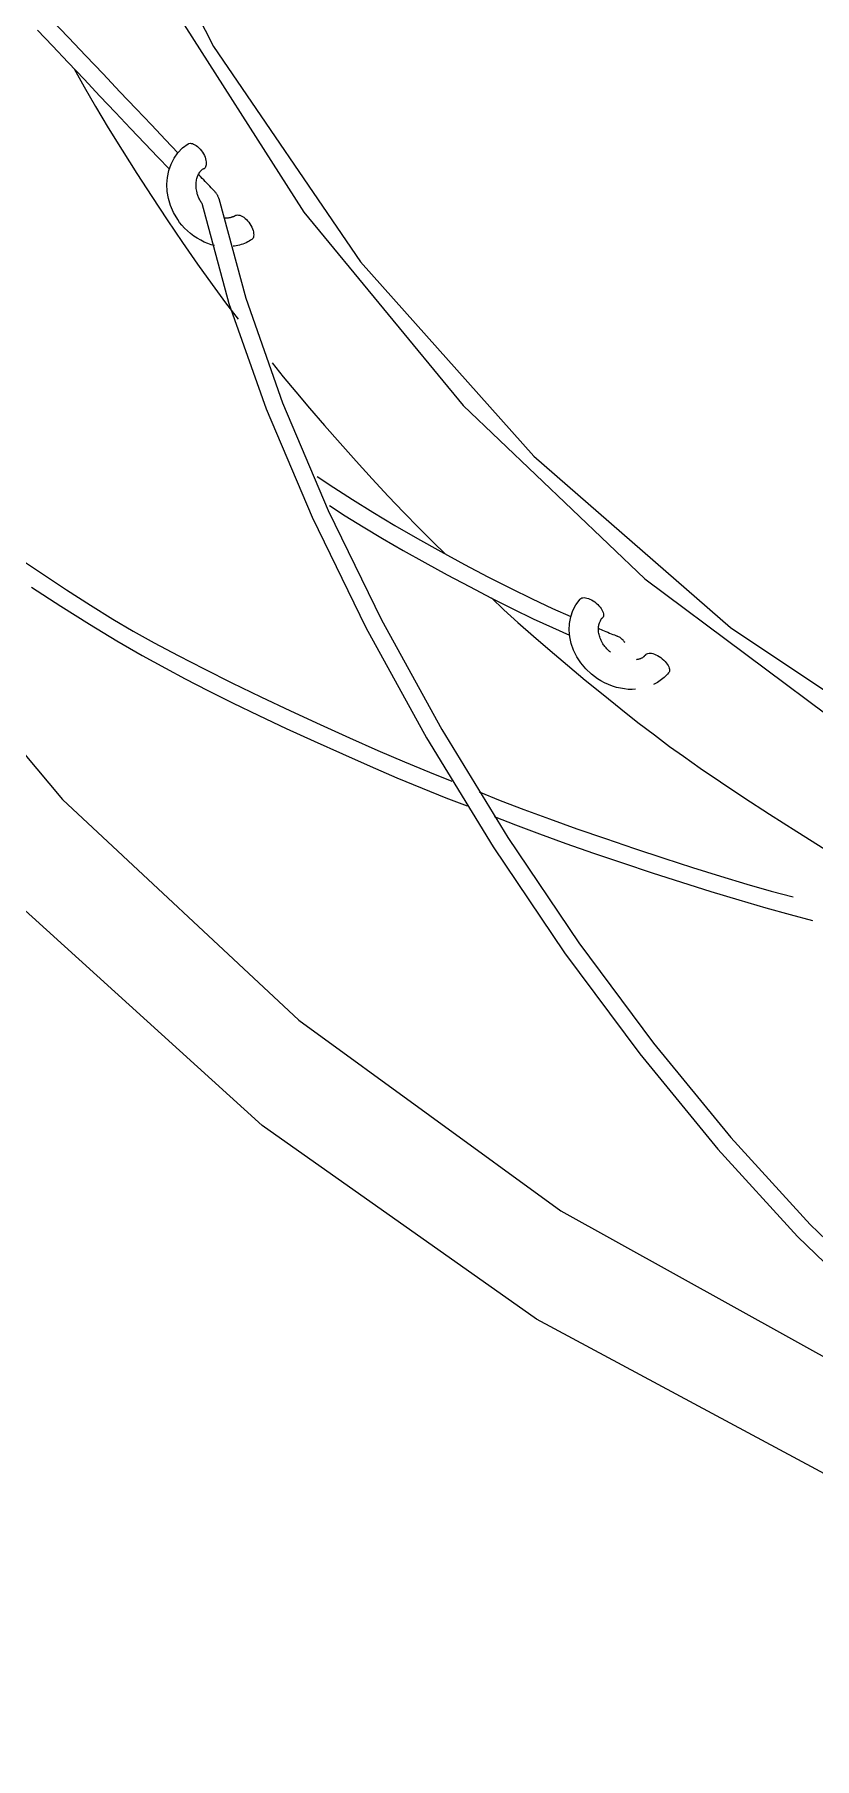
# Model space of a CAD drawing. Extents: x 11992 to 29481, y -6727 to 6811.
# Drawn here: x 19770.5 to 19904.5, y 4010.3 to 4306.7 of the extents above; entities that cross this region are included whole.
import ezdxf

# ---------------------------------------------------------------- set-up
doc = ezdxf.new("R2010")
doc.units = 0
doc.header["$MEASUREMENT"] = 0
doc.layers.get('0').update_dxf_attribs({"color": 8, "linetype": 'CONTINUOUS'})
doc.layers.add('zoylight 5回路', color=4, linetype='CONTINUOUS')

msp = doc.modelspace()

# ---------------------------------------------------------------- linework, layer by layer
for p, q in [((19780.89, 4344.83, -1596.24), (19801.26, 4304.65, -1596.24)), ((19793.6, 4312.48, -1596.24), (19816.77, 4276.16, -1596.24)), ((19773.59, 4304.74, -1596.24), (19771.01, 4307.47, -1596.24)), ((19776.35, 4306.18, -1596.24), (19773.44, 4309.24, -1596.24)), ((19776.27, 4301.91, -1596.24), (19773.59, 4304.74, -1596.24)), ((19779.31, 4303.06, -1596.24), (19776.35, 4306.18, -1596.24)), ((19801.26, 4304.65, -1596.24), (19826.53, 4267.64, -1596.24)), ((19779.01, 4299.02, -1596.24), (19776.27, 4301.91, -1596.24)), ((19777.32, 4300.79, -1596.24), (19779.02, 4297.71, -1596.24)), ((19782.27, 4299.94, -1596.24), (19779.31, 4303.06, -1596.24)), ((19781.75, 4296.13, -1596.24), (19779.01, 4299.02, -1596.24)), ((19779.02, 4297.71, -1596.24), (19780.99, 4294.31, -1596.24)), ((19785.18, 4296.88, -1596.24), (19782.27, 4299.94, -1596.24)), ((19784.44, 4293.29, -1596.24), (19781.75, 4296.13, -1596.24)), ((19787.98, 4293.93, -1596.24), (19785.18, 4296.88, -1596.24)), ((19780.99, 4294.31, -1596.24), (19783.18, 4290.65, -1596.24)), ((19787.02, 4290.56, -1596.24), (19784.44, 4293.29, -1596.24)), ((19790.61, 4291.16, -1596.24), (19787.98, 4293.93, -1596.24)), ((19783.18, 4290.65, -1596.24), (19785.56, 4286.8, -1596.24)), ((19789.46, 4288, -1596.24), (19787.02, 4290.56, -1596.24)), ((19793.01, 4288.61, -1596.24), (19790.61, 4291.16, -1596.24)), ((19785.56, 4286.8, -1596.24), (19788.07, 4282.84, -1596.24)), ((19791.69, 4285.65, -1596.24), (19789.46, 4288, -1596.24)), ((19795.15, 4286.36, -1596.24), (19793.01, 4288.61, -1596.24)), ((19794.48, 4285.43, -1596.24), (19795.15, 4286.37, -1596.24)), ((19795.15, 4286.37, -1596.24), (19795.95, 4287.21, -1596.24)), ((19795.95, 4287.21, -1596.24), (19796.89, 4287.94, -1596.24)), ((19796.89, 4287.94, -1596.24), (19797.04, 4288, -1596.24)), ((19797.04, 4288, -1596.24), (19797.22, 4288.02, -1596.24)), ((19797.22, 4288.02, -1596.24), (19797.41, 4288, -1596.24)), ((19797.41, 4288, -1596.24), (19797.62, 4287.95, -1596.24)), ((19797.62, 4287.95, -1596.24), (19797.83, 4287.87, -1596.24)), ((19797.83, 4287.87, -1596.24), (19798.06, 4287.76, -1596.24)), ((19798.06, 4287.76, -1596.24), (19798.28, 4287.61, -1596.24)), ((19798.28, 4287.61, -1596.24), (19798.51, 4287.43, -1596.24)), ((19798.51, 4287.43, -1596.24), (19798.73, 4287.23, -1596.24)), ((19798.73, 4287.23, -1596.24), (19798.95, 4287, -1596.24)), ((19798.95, 4287, -1596.24), (19799.17, 4286.74, -1596.24)), ((19799.17, 4286.74, -1596.24), (19799.37, 4286.46, -1596.24)), ((19799.37, 4286.46, -1596.24), (19799.54, 4286.19, -1596.24)), ((19799.54, 4286.19, -1596.24), (19799.68, 4285.91, -1596.24)), ((19799.68, 4285.91, -1596.24), (19799.8, 4285.63, -1596.24)), ((19788.07, 4282.84, -1596.24), (19790.66, 4278.84, -1596.24)), ((19793.67, 4283.56, -1596.24), (19791.69, 4285.65, -1596.24)), ((19793.34, 4282.15, -1596.24), (19793.58, 4283.31, -1596.24)), ((19793.58, 4283.31, -1596.24), (19793.96, 4284.4, -1596.24)), ((19793.96, 4284.4, -1596.24), (19794.48, 4285.43, -1596.24)), ((19798.72, 4282.75, -1596.24), (19798.8, 4282.89, -1596.24)), ((19798.8, 4282.89, -1596.24), (19798.89, 4283.02, -1596.24)), ((19798.89, 4283.02, -1596.24), (19798.97, 4283.14, -1596.24)), ((19798.97, 4283.14, -1596.24), (19799.07, 4283.26, -1596.24)), ((19799.07, 4283.26, -1596.24), (19799.17, 4283.36, -1596.24)), ((19799.17, 4283.36, -1596.24), (19799.27, 4283.46, -1596.24)), ((19799.27, 4283.46, -1596.24), (19799.38, 4283.55, -1596.24)), ((19799.38, 4283.55, -1596.24), (19799.51, 4283.63, -1596.24)), ((19799.51, 4283.64, -1596.24), (19799.53, 4283.65, -1596.24)), ((19799.51, 4283.63, -1596.24), (19799.51, 4283.64, -1596.24)), ((19799.53, 4283.65, -1596.24), (19799.54, 4283.65, -1596.24)), ((19799.54, 4283.65, -1596.24), (19799.55, 4283.66, -1596.24)), ((19799.55, 4283.66, -1596.24), (19799.57, 4283.66, -1596.24)), ((19799.57, 4283.66, -1596.24), (19799.58, 4283.67, -1596.24)), ((19799.58, 4283.67, -1596.24), (19799.6, 4283.67, -1596.24)), ((19799.6, 4283.67, -1596.24), (19799.62, 4283.68, -1596.24)), ((19799.62, 4283.68, -1596.24), (19799.63, 4283.68, -1596.24)), ((19799.63, 4283.68, -1596.24), (19799.65, 4283.69, -1596.24)), ((19799.65, 4283.69, -1596.24), (19799.66, 4283.7, -1596.24)), ((19799.66, 4283.7, -1596.24), (19799.68, 4283.7, -1596.24)), ((19799.8, 4283.81, -1596.24), (19799.68, 4283.7, -1596.24)), ((19799.8, 4285.63, -1596.24), (19799.89, 4285.35, -1596.24)), ((19799.9, 4283.95, -1596.24), (19799.8, 4283.81, -1596.24)), ((19799.89, 4285.35, -1596.24), (19799.96, 4285.07, -1596.24)), ((19799.96, 4284.13, -1596.24), (19799.9, 4283.95, -1596.24)), ((19799.96, 4285.07, -1596.24), (19800, 4284.81, -1596.24)), ((19800, 4284.33, -1596.24), (19799.96, 4284.13, -1596.24)), ((19800, 4284.81, -1596.24), (19800.01, 4284.56, -1596.24)), ((19800.01, 4284.56, -1596.24), (19800, 4284.33, -1596.24)), ((19793.25, 4280.96, -1596.24), (19793.34, 4282.15, -1596.24)), ((19793.31, 4279.74, -1596.24), (19793.25, 4280.96, -1596.24)), ((19798.27, 4280.93, -1596.24), (19798.28, 4281.14, -1596.24)), ((19798.27, 4280.71, -1596.24), (19798.27, 4280.93, -1596.24)), ((19798.28, 4280.48, -1596.24), (19798.27, 4280.71, -1596.24)), ((19798.28, 4281.14, -1596.24), (19798.29, 4281.35, -1596.24)), ((19798.3, 4280.24, -1596.24), (19798.28, 4280.48, -1596.24)), ((19798.29, 4281.35, -1596.24), (19798.32, 4281.55, -1596.24)), ((19798.33, 4280, -1596.24), (19798.3, 4280.24, -1596.24)), ((19798.32, 4281.55, -1596.24), (19798.34, 4281.75, -1596.24)), ((19798.37, 4279.76, -1596.24), (19798.33, 4280, -1596.24)), ((19798.34, 4281.75, -1596.24), (19798.38, 4281.93, -1596.24)), ((19798.38, 4281.93, -1596.24), (19798.42, 4282.12, -1596.24)), ((19798.42, 4282.12, -1596.24), (19798.49, 4282.29, -1596.24)), ((19798.49, 4282.29, -1596.24), (19798.57, 4282.45, -1596.24)), ((19798.57, 4282.45, -1596.24), (19798.64, 4282.6, -1596.24)), ((19798.64, 4282.6, -1596.24), (19798.72, 4282.75, -1596.24)), ((19798.89, 4282.44, -1596.24), (19798.71, 4282.63, -1596.24)), ((19799.1, 4282.22, -1596.24), (19798.89, 4282.44, -1596.24)), ((19799.32, 4281.97, -1596.24), (19799.1, 4282.22, -1596.24)), ((19799.57, 4281.71, -1596.24), (19799.32, 4281.97, -1596.24)), ((19799.82, 4281.45, -1596.24), (19799.57, 4281.71, -1596.24)), ((19800.08, 4281.17, -1596.24), (19799.82, 4281.45, -1596.24)), ((19800.34, 4280.9, -1596.24), (19800.08, 4281.17, -1596.24)), ((19800.6, 4280.63, -1596.24), (19800.34, 4280.9, -1596.24)), ((19800.85, 4280.37, -1596.24), (19800.6, 4280.63, -1596.24)), ((19801.08, 4280.12, -1596.24), (19800.85, 4280.37, -1596.24)), ((19801.3, 4279.9, -1596.24), (19801.08, 4280.12, -1596.24)), ((19801.49, 4279.71, -1596.24), (19801.3, 4279.9, -1596.24)), ((19790.66, 4278.84, -1596.24), (19793.3, 4274.86, -1596.24)), ((19793.52, 4278.51, -1596.24), (19793.31, 4279.74, -1596.24)), ((19793.89, 4277.29, -1596.24), (19793.52, 4278.51, -1596.24)), ((19794.41, 4276.09, -1596.24), (19793.89, 4277.29, -1596.24)), ((19798.42, 4279.5, -1596.24), (19798.37, 4279.76, -1596.24)), ((19798.47, 4279.34, -1596.24), (19798.42, 4279.5, -1596.24)), ((19798.51, 4279.19, -1596.24), (19798.47, 4279.34, -1596.24)), ((19798.57, 4279.03, -1596.24), (19798.51, 4279.19, -1596.24)), ((19798.63, 4278.87, -1596.24), (19798.57, 4279.03, -1596.24)), ((19798.69, 4278.72, -1596.24), (19798.63, 4278.87, -1596.24)), ((19798.75, 4278.57, -1596.24), (19798.69, 4278.72, -1596.24)), ((19798.82, 4278.41, -1596.24), (19798.75, 4278.57, -1596.24)), ((19798.9, 4278.26, -1596.24), (19798.82, 4278.41, -1596.24)), ((19798.97, 4278.12, -1596.24), (19798.9, 4278.26, -1596.24)), ((19799.06, 4277.98, -1596.24), (19798.97, 4278.12, -1596.24)), ((19799.14, 4277.84, -1596.24), (19799.06, 4277.98, -1596.24)), ((19799.23, 4277.71, -1596.24), (19799.14, 4277.84, -1596.24)), ((19799.23, 4277.71, -1596.24), (19803.91, 4260.46, -1596.24)), ((19801.56, 4279.63, -1596.24), (19801.49, 4279.71, -1596.24)), ((19801.63, 4279.54, -1596.24), (19801.56, 4279.63, -1596.24)), ((19801.7, 4279.44, -1596.24), (19801.63, 4279.54, -1596.24)), ((19801.77, 4279.34, -1596.24), (19801.7, 4279.44, -1596.24)), ((19801.84, 4279.24, -1596.24), (19801.77, 4279.34, -1596.24)), ((19801.9, 4279.13, -1596.24), (19801.84, 4279.24, -1596.24)), ((19801.97, 4279.02, -1596.24), (19801.9, 4279.13, -1596.24)), ((19802.02, 4278.91, -1596.24), (19801.97, 4279.02, -1596.24)), ((19802.08, 4278.81, -1596.24), (19802.02, 4278.91, -1596.24)), ((19802.12, 4278.7, -1596.24), (19802.08, 4278.81, -1596.24)), ((19802.16, 4278.6, -1596.24), (19802.12, 4278.7, -1596.24)), ((19802.19, 4278.5, -1596.24), (19802.16, 4278.6, -1596.24)), ((19802.19, 4278.5, -1596.24), (19806.81, 4261.37, -1596.24)), ((19793.3, 4274.86, -1596.24), (19795.93, 4270.97, -1596.24)), ((19795.1, 4274.92, -1596.24), (19794.41, 4276.09, -1596.24)), ((19795.43, 4274.41, -1596.24), (19795.1, 4274.92, -1596.24)), ((19795.83, 4273.91, -1596.24), (19795.43, 4274.41, -1596.24)), ((19796.28, 4273.42, -1596.24), (19795.83, 4273.91, -1596.24)), ((19803.25, 4275.15, -1596.24), (19803.14, 4275.16, -1596.24)), ((19803.36, 4275.15, -1596.24), (19803.25, 4275.15, -1596.24)), ((19803.47, 4275.15, -1596.24), (19803.36, 4275.15, -1596.24)), ((19803.57, 4275.15, -1596.24), (19803.47, 4275.15, -1596.24)), ((19803.67, 4275.15, -1596.24), (19803.57, 4275.15, -1596.24)), ((19803.77, 4275.16, -1596.24), (19803.67, 4275.15, -1596.24)), ((19803.86, 4275.17, -1596.24), (19803.77, 4275.16, -1596.24)), ((19803.96, 4275.18, -1596.24), (19803.86, 4275.17, -1596.24)), ((19804.05, 4275.2, -1596.24), (19803.96, 4275.18, -1596.24)), ((19804.13, 4275.22, -1596.24), (19804.05, 4275.2, -1596.24)), ((19804.21, 4275.24, -1596.24), (19804.13, 4275.22, -1596.24)), ((19804.29, 4275.26, -1596.24), (19804.21, 4275.24, -1596.24)), ((19804.37, 4275.29, -1596.24), (19804.29, 4275.26, -1596.24)), ((19804.45, 4275.31, -1596.24), (19804.37, 4275.29, -1596.24)), ((19804.53, 4275.34, -1596.24), (19804.45, 4275.31, -1596.24)), ((19804.6, 4275.37, -1596.24), (19804.53, 4275.34, -1596.24)), ((19804.67, 4275.39, -1596.24), (19804.6, 4275.37, -1596.24)), ((19804.74, 4275.42, -1596.24), (19804.67, 4275.39, -1596.24)), ((19804.8, 4275.45, -1596.24), (19804.74, 4275.42, -1596.24)), ((19804.85, 4275.48, -1596.24), (19804.8, 4275.45, -1596.24)), ((19804.91, 4275.51, -1596.24), (19804.85, 4275.48, -1596.24)), ((19804.95, 4275.54, -1596.24), (19804.91, 4275.51, -1596.24)), ((19805, 4275.57, -1596.24), (19804.95, 4275.54, -1596.24)), ((19805.03, 4275.61, -1596.24), (19805, 4275.57, -1596.24)), ((19805.03, 4275.61, -1596.24), (19805.19, 4275.67, -1596.24)), ((19805.19, 4275.67, -1596.24), (19805.37, 4275.7, -1596.24)), ((19805.37, 4275.7, -1596.24), (19805.57, 4275.68, -1596.24)), ((19805.57, 4275.68, -1596.24), (19805.77, 4275.63, -1596.24)), ((19805.77, 4275.63, -1596.24), (19805.99, 4275.54, -1596.24)), ((19805.99, 4275.54, -1596.24), (19806.22, 4275.43, -1596.24)), ((19806.22, 4275.43, -1596.24), (19806.44, 4275.28, -1596.24)), ((19806.44, 4275.28, -1596.24), (19806.67, 4275.1, -1596.24)), ((19806.67, 4275.1, -1596.24), (19806.9, 4274.9, -1596.24)), ((19806.9, 4274.9, -1596.24), (19807.11, 4274.67, -1596.24)), ((19807.11, 4274.67, -1596.24), (19807.32, 4274.43, -1596.24)), ((19807.32, 4274.43, -1596.24), (19807.52, 4274.16, -1596.24)), ((19807.52, 4274.16, -1596.24), (19807.69, 4273.87, -1596.24)), ((19816.77, 4276.16, -1596.24), (19844.16, 4242.91, -1596.24)), ((19795.93, 4270.97, -1596.24), (19798.51, 4267.25, -1596.24)), ((19796.77, 4272.95, -1596.24), (19796.28, 4273.42, -1596.24)), ((19797.31, 4272.49, -1596.24), (19796.77, 4272.95, -1596.24)), ((19797.87, 4272.07, -1596.24), (19797.31, 4272.49, -1596.24)), ((19798.46, 4271.68, -1596.24), (19797.87, 4272.07, -1596.24)), ((19799.06, 4271.33, -1596.24), (19798.46, 4271.68, -1596.24)), ((19799.67, 4271.03, -1596.24), (19799.06, 4271.33, -1596.24)), ((19800.27, 4270.77, -1596.24), (19799.67, 4271.03, -1596.24)), ((19807.14, 4271.05, -1596.24), (19806.87, 4270.92, -1596.24)), ((19807.39, 4271.19, -1596.24), (19807.14, 4271.05, -1596.24)), ((19807.63, 4271.33, -1596.24), (19807.39, 4271.19, -1596.24)), ((19807.84, 4271.47, -1596.24), (19807.63, 4271.33, -1596.24)), ((19807.69, 4273.87, -1596.24), (19807.83, 4273.59, -1596.24)), ((19807.83, 4273.59, -1596.24), (19807.95, 4273.3, -1596.24)), ((19807.96, 4271.57, -1596.24), (19807.84, 4271.47, -1596.24)), ((19807.95, 4273.3, -1596.24), (19808.04, 4273.03, -1596.24)), ((19808.04, 4271.7, -1596.24), (19807.96, 4271.57, -1596.24)), ((19808.04, 4273.03, -1596.24), (19808.1, 4272.76, -1596.24)), ((19808.11, 4271.86, -1596.24), (19808.04, 4271.7, -1596.24)), ((19808.1, 4272.76, -1596.24), (19808.14, 4272.51, -1596.24)), ((19808.14, 4272.05, -1596.24), (19808.11, 4271.86, -1596.24)), ((19808.14, 4272.51, -1596.24), (19808.16, 4272.27, -1596.24)), ((19808.16, 4272.27, -1596.24), (19808.14, 4272.05, -1596.24)), ((19800.87, 4270.58, -1596.24), (19800.27, 4270.77, -1596.24)), ((19801.45, 4270.44, -1596.24), (19800.87, 4270.58, -1596.24)), ((19804.87, 4270.35, -1596.24), (19804.62, 4270.34, -1596.24)), ((19805.13, 4270.38, -1596.24), (19804.87, 4270.35, -1596.24)), ((19805.41, 4270.43, -1596.24), (19805.13, 4270.38, -1596.24)), ((19805.7, 4270.5, -1596.24), (19805.41, 4270.43, -1596.24)), ((19806, 4270.59, -1596.24), (19805.7, 4270.5, -1596.24)), ((19806.29, 4270.69, -1596.24), (19806, 4270.59, -1596.24)), ((19806.58, 4270.8, -1596.24), (19806.29, 4270.69, -1596.24)), ((19806.87, 4270.92, -1596.24), (19806.58, 4270.8, -1596.24)), ((19798.51, 4267.25, -1596.24), (19801, 4263.76, -1596.24)), ((19826.53, 4267.64, -1596.24), (19856.28, 4234.21, -1596.24)), ((19801, 4263.76, -1596.24), (19803.34, 4260.57, -1596.24)), ((19803.34, 4260.57, -1596.24), (19805.5, 4257.76, -1596.24)), ((19803.91, 4260.46, -1596.24), (19810.28, 4242.36, -1596.24)), ((19806.81, 4261.37, -1596.24), (19813.12, 4243.41, -1596.24)), ((19811.34, 4250.25, -1596.24), (19813.23, 4247.88, -1596.24)), ((19813.23, 4247.88, -1596.24), (19815.39, 4245.26, -1596.24)), ((19815.39, 4245.26, -1596.24), (19817.77, 4242.45, -1596.24)), ((19810.28, 4242.36, -1596.24), (19818.18, 4223.71, -1596.24)), ((19813.12, 4243.41, -1596.24), (19820.95, 4224.89, -1596.24)), ((19817.77, 4242.45, -1596.24), (19820.32, 4239.49, -1596.24)), ((19844.16, 4242.91, -1596.24), (19875.38, 4213.13, -1596.24)), ((19820.32, 4239.49, -1596.24), (19823, 4236.46, -1596.24)), ((19823, 4236.46, -1596.24), (19825.75, 4233.39, -1596.24)), ((19825.75, 4233.39, -1596.24), (19828.53, 4230.34, -1596.24)), ((19856.28, 4234.21, -1596.24), (19890.08, 4204.77, -1596.24)), ((19819.07, 4230.75, -1596.24), (19821.91, 4228.82, -1596.24)), ((19828.53, 4230.34, -1596.24), (19831.28, 4227.37, -1596.24)), ((19821.91, 4228.82, -1596.24), (19825.12, 4226.75, -1596.24)), ((19825.12, 4226.75, -1596.24), (19828.64, 4224.57, -1596.24)), ((19831.28, 4227.37, -1596.24), (19833.97, 4224.54, -1596.24)), ((19818.18, 4223.71, -1596.24), (19827.43, 4204.76, -1596.24)), ((19820.95, 4224.89, -1596.24), (19830.13, 4206.08, -1596.24)), ((19821.21, 4225.72, -1596.24), (19823.9, 4223.96, -1596.24)), ((19823.9, 4223.96, -1596.24), (19826.95, 4222.07, -1596.24)), ((19828.64, 4224.57, -1596.24), (19832.39, 4222.33, -1596.24)), ((19833.97, 4224.54, -1596.24), (19836.53, 4221.88, -1596.24)), ((19826.95, 4222.07, -1596.24), (19830.28, 4220.07, -1596.24)), ((19832.39, 4222.33, -1596.24), (19836.31, 4220.07, -1596.24)), ((19836.53, 4221.88, -1596.24), (19838.93, 4219.47, -1596.24)), ((19739.73, 4217.65, -1596.24), (19775.34, 4175.18, -1596.24)), ((19830.28, 4220.07, -1596.24), (19833.84, 4218.01, -1596.24)), ((19833.84, 4218.01, -1596.24), (19837.56, 4215.92, -1596.24)), ((19836.31, 4220.07, -1596.24), (19840.33, 4217.82, -1596.24)), ((19838.93, 4219.47, -1596.24), (19841.1, 4217.35, -1596.24)), ((19840.33, 4217.82, -1596.24), (19844.38, 4215.62, -1596.24)), ((19767.21, 4217.08, -1596.24), (19771.68, 4214.08, -1596.24)), ((19837.56, 4215.92, -1596.24), (19841.37, 4213.83, -1596.24)), ((19844.38, 4215.62, -1596.24), (19848.39, 4213.5, -1596.24)), ((19770, 4211.68, -1596.24), (19775.04, 4208.42, -1596.24)), ((19771.68, 4214.08, -1596.24), (19776.01, 4211.23, -1596.24)), ((19841.37, 4213.83, -1596.24), (19845.21, 4211.79, -1596.24)), ((19845.21, 4211.79, -1596.24), (19849, 4209.83, -1596.24)), ((19848.39, 4213.5, -1596.24), (19852.29, 4211.51, -1596.24)), ((19875.38, 4213.13, -1596.24), (19910.07, 4187.24, -1596.24)), ((19776.01, 4211.23, -1596.24), (19780.14, 4208.58, -1596.24)), ((19849, 4209.83, -1596.24), (19852.69, 4207.98, -1596.24)), ((19849.01, 4209.84, -1596.24), (19851.14, 4207.83, -1596.24)), ((19852.29, 4211.51, -1596.24), (19856.02, 4209.69, -1596.24)), ((19856.02, 4209.69, -1596.24), (19859.49, 4208.06, -1596.24)), ((19863.53, 4208.69, -1596.24), (19864.22, 4209.63, -1596.24)), ((19864.22, 4209.63, -1596.24), (19864.37, 4209.75, -1596.24)), ((19864.37, 4209.75, -1596.24), (19864.54, 4209.84, -1596.24)), ((19864.54, 4209.84, -1596.24), (19864.73, 4209.88, -1596.24)), ((19864.73, 4209.88, -1596.24), (19864.94, 4209.9, -1596.24)), ((19864.94, 4209.9, -1596.24), (19865.17, 4209.88, -1596.24)), ((19865.17, 4209.88, -1596.24), (19865.42, 4209.83, -1596.24)), ((19865.42, 4209.83, -1596.24), (19865.67, 4209.75, -1596.24)), ((19865.67, 4209.75, -1596.24), (19865.93, 4209.64, -1596.24)), ((19865.93, 4209.64, -1596.24), (19866.2, 4209.51, -1596.24)), ((19866.2, 4209.51, -1596.24), (19866.47, 4209.34, -1596.24)), ((19866.47, 4209.34, -1596.24), (19866.74, 4209.16, -1596.24)), ((19866.74, 4209.16, -1596.24), (19867.01, 4208.94, -1596.24)), ((19867.01, 4208.94, -1596.24), (19867.26, 4208.73, -1596.24)), ((19867.26, 4208.73, -1596.24), (19867.48, 4208.51, -1596.24)), ((19775.04, 4208.42, -1596.24), (19779.95, 4205.34, -1596.24)), ((19780.14, 4208.58, -1596.24), (19783.98, 4206.19, -1596.24)), ((19783.98, 4206.19, -1596.24), (19787.45, 4204.12, -1596.24)), ((19830.13, 4206.08, -1596.24), (19840.48, 4187.24, -1596.24)), ((19851.14, 4207.83, -1596.24), (19853.56, 4205.63, -1596.24)), ((19852.69, 4207.98, -1596.24), (19856.2, 4206.28, -1596.24)), ((19856.2, 4206.28, -1596.24), (19859.47, 4204.76, -1596.24)), ((19859.49, 4208.06, -1596.24), (19862.65, 4206.67, -1596.24)), ((19862.41, 4205.47, -1596.24), (19862.62, 4206.59, -1596.24)), ((19862.62, 4206.59, -1596.24), (19863, 4207.67, -1596.24)), ((19863, 4207.67, -1596.24), (19863.53, 4208.69, -1596.24)), ((19867.48, 4208.51, -1596.24), (19867.68, 4208.28, -1596.24)), ((19867.6, 4205.68, -1596.24), (19867.66, 4205.81, -1596.24)), ((19867.66, 4205.81, -1596.24), (19867.72, 4205.94, -1596.24)), ((19867.68, 4208.28, -1596.24), (19867.85, 4208.04, -1596.24)), ((19867.72, 4205.94, -1596.24), (19867.78, 4206.06, -1596.24)), ((19867.78, 4206.06, -1596.24), (19867.85, 4206.18, -1596.24)), ((19867.85, 4208.04, -1596.24), (19867.99, 4207.8, -1596.24)), ((19867.85, 4206.18, -1596.24), (19867.92, 4206.29, -1596.24)), ((19867.92, 4206.29, -1596.24), (19867.93, 4206.31, -1596.24)), ((19867.93, 4206.31, -1596.24), (19867.94, 4206.32, -1596.24)), ((19867.94, 4206.32, -1596.24), (19867.95, 4206.33, -1596.24)), ((19867.95, 4206.33, -1596.24), (19867.96, 4206.34, -1596.24)), ((19867.96, 4206.34, -1596.24), (19867.97, 4206.35, -1596.24)), ((19867.97, 4206.35, -1596.24), (19867.98, 4206.36, -1596.24)), ((19867.98, 4206.36, -1596.24), (19868, 4206.37, -1596.24)), ((19867.99, 4207.8, -1596.24), (19868.11, 4207.57, -1596.24)), ((19868, 4206.37, -1596.24), (19868.01, 4206.38, -1596.24)), ((19868.01, 4206.38, -1596.24), (19868.02, 4206.39, -1596.24)), ((19868.02, 4206.39, -1596.24), (19868.04, 4206.4, -1596.24)), ((19868.04, 4206.4, -1596.24), (19868.06, 4206.41, -1596.24)), ((19868.06, 4206.41, -1596.24), (19868.08, 4206.43, -1596.24)), ((19868.18, 4206.57, -1596.24), (19868.08, 4206.43, -1596.24)), ((19868.11, 4207.57, -1596.24), (19868.19, 4207.34, -1596.24)), ((19868.23, 4206.74, -1596.24), (19868.18, 4206.57, -1596.24)), ((19868.19, 4207.34, -1596.24), (19868.24, 4207.13, -1596.24)), ((19868.25, 4206.92, -1596.24), (19868.23, 4206.74, -1596.24)), ((19868.24, 4207.13, -1596.24), (19868.25, 4206.92, -1596.24)), ((19779.95, 4205.34, -1596.24), (19784.64, 4202.49, -1596.24)), ((19787.45, 4204.12, -1596.24), (19791.08, 4202.11, -1596.24)), ((19827.43, 4204.76, -1596.24), (19837.86, 4185.78, -1596.24)), ((19853.56, 4205.63, -1596.24), (19856.22, 4203.27, -1596.24)), ((19856.22, 4203.27, -1596.24), (19859.07, 4200.81, -1596.24)), ((19859.47, 4204.76, -1596.24), (19862.43, 4203.47, -1596.24)), ((19862.36, 4204.32, -1596.24), (19862.41, 4205.47, -1596.24)), ((19862.46, 4203.15, -1596.24), (19862.36, 4204.32, -1596.24)), ((19862.71, 4201.99, -1596.24), (19862.46, 4203.15, -1596.24)), ((19867.37, 4204.57, -1596.24), (19867.38, 4204.75, -1596.24)), ((19867.37, 4204.64, -1596.24), (19867.59, 4204.53, -1596.24)), ((19867.38, 4204.36, -1596.24), (19867.37, 4204.57, -1596.24)), ((19867.38, 4204.75, -1596.24), (19867.4, 4204.93, -1596.24)), ((19867.39, 4204.16, -1596.24), (19867.38, 4204.36, -1596.24)), ((19867.42, 4203.95, -1596.24), (19867.39, 4204.16, -1596.24)), ((19867.4, 4204.93, -1596.24), (19867.43, 4205.09, -1596.24)), ((19867.46, 4203.75, -1596.24), (19867.42, 4203.95, -1596.24)), ((19867.43, 4205.09, -1596.24), (19867.46, 4205.25, -1596.24)), ((19867.46, 4205.25, -1596.24), (19867.5, 4205.4, -1596.24)), ((19867.5, 4203.55, -1596.24), (19867.46, 4203.75, -1596.24)), ((19867.5, 4205.4, -1596.24), (19867.55, 4205.55, -1596.24)), ((19867.56, 4203.34, -1596.24), (19867.5, 4203.55, -1596.24)), ((19867.55, 4205.55, -1596.24), (19867.6, 4205.68, -1596.24)), ((19867.62, 4203.14, -1596.24), (19867.56, 4203.34, -1596.24)), ((19867.59, 4204.53, -1596.24), (19867.84, 4204.42, -1596.24)), ((19867.7, 4202.93, -1596.24), (19867.62, 4203.14, -1596.24)), ((19867.78, 4202.72, -1596.24), (19867.7, 4202.93, -1596.24)), ((19867.84, 4204.42, -1596.24), (19868.1, 4204.3, -1596.24)), ((19868.1, 4204.3, -1596.24), (19868.38, 4204.18, -1596.24)), ((19868.38, 4204.18, -1596.24), (19868.68, 4204.06, -1596.24)), ((19868.68, 4204.06, -1596.24), (19868.98, 4203.94, -1596.24)), ((19868.98, 4203.94, -1596.24), (19869.28, 4203.82, -1596.24)), ((19869.28, 4203.82, -1596.24), (19869.57, 4203.7, -1596.24)), ((19869.57, 4203.7, -1596.24), (19869.86, 4203.59, -1596.24)), ((19869.86, 4203.59, -1596.24), (19870.12, 4203.49, -1596.24)), ((19870.12, 4203.49, -1596.24), (19870.37, 4203.39, -1596.24)), ((19870.37, 4203.39, -1596.24), (19870.59, 4203.29, -1596.24)), ((19870.72, 4203.24, -1596.24), (19870.59, 4203.29, -1596.24)), ((19870.85, 4203.18, -1596.24), (19870.72, 4203.24, -1596.24)), ((19870.98, 4203.11, -1596.24), (19870.85, 4203.18, -1596.24)), ((19871.12, 4203.02, -1596.24), (19870.98, 4203.11, -1596.24)), ((19871.25, 4202.93, -1596.24), (19871.12, 4203.02, -1596.24)), ((19871.37, 4202.83, -1596.24), (19871.25, 4202.93, -1596.24)), ((19871.49, 4202.72, -1596.24), (19871.37, 4202.83, -1596.24)), ((19890.08, 4204.77, -1596.24), (19927.53, 4179.75, -1596.24)), ((19784.64, 4202.49, -1596.24), (19789.01, 4199.94, -1596.24)), ((19789.01, 4199.94, -1596.24), (19792.98, 4197.75, -1596.24)), ((19791.08, 4202.11, -1596.24), (19795.17, 4199.94, -1596.24)), ((19795.17, 4199.94, -1596.24), (19799.65, 4197.65, -1596.24)), ((19859.07, 4200.81, -1596.24), (19862.05, 4198.28, -1596.24)), ((19863.11, 4200.85, -1596.24), (19862.71, 4201.99, -1596.24)), ((19863.67, 4199.74, -1596.24), (19863.11, 4200.85, -1596.24)), ((19867.87, 4202.51, -1596.24), (19867.78, 4202.72, -1596.24)), ((19867.97, 4202.3, -1596.24), (19867.87, 4202.51, -1596.24)), ((19868.08, 4202.09, -1596.24), (19867.97, 4202.3, -1596.24)), ((19868.17, 4201.94, -1596.24), (19868.08, 4202.09, -1596.24)), ((19868.27, 4201.8, -1596.24), (19868.17, 4201.94, -1596.24)), ((19868.37, 4201.66, -1596.24), (19868.27, 4201.8, -1596.24)), ((19868.47, 4201.52, -1596.24), (19868.37, 4201.66, -1596.24)), ((19868.58, 4201.38, -1596.24), (19868.47, 4201.52, -1596.24)), ((19868.7, 4201.25, -1596.24), (19868.58, 4201.38, -1596.24)), ((19868.81, 4201.12, -1596.24), (19868.7, 4201.25, -1596.24)), ((19868.93, 4200.99, -1596.24), (19868.81, 4201.12, -1596.24)), ((19869.05, 4200.87, -1596.24), (19868.93, 4200.99, -1596.24)), ((19869.18, 4200.76, -1596.24), (19869.05, 4200.87, -1596.24)), ((19869.31, 4200.64, -1596.24), (19869.18, 4200.76, -1596.24)), ((19869.44, 4200.54, -1596.24), (19869.31, 4200.64, -1596.24)), ((19871.61, 4202.61, -1596.24), (19871.49, 4202.72, -1596.24)), ((19871.71, 4202.5, -1596.24), (19871.61, 4202.61, -1596.24)), ((19871.81, 4202.38, -1596.24), (19871.71, 4202.5, -1596.24)), ((19871.89, 4202.27, -1596.24), (19871.81, 4202.38, -1596.24)), ((19871.96, 4202.16, -1596.24), (19871.89, 4202.27, -1596.24)), ((19875.27, 4199.84, -1596.24), (19875.22, 4199.8, -1596.24)), ((19875.32, 4199.88, -1596.24), (19875.27, 4199.84, -1596.24)), ((19875.36, 4199.93, -1596.24), (19875.32, 4199.88, -1596.24)), ((19875.41, 4199.97, -1596.24), (19875.36, 4199.93, -1596.24)), ((19875.45, 4200.02, -1596.24), (19875.41, 4199.97, -1596.24)), ((19875.5, 4200.06, -1596.24), (19875.45, 4200.02, -1596.24)), ((19875.54, 4200.11, -1596.24), (19875.5, 4200.06, -1596.24)), ((19875.57, 4200.16, -1596.24), (19875.54, 4200.11, -1596.24)), ((19875.57, 4200.16, -1596.24), (19875.72, 4200.26, -1596.24)), ((19875.72, 4200.26, -1596.24), (19875.88, 4200.32, -1596.24)), ((19875.88, 4200.32, -1596.24), (19876.08, 4200.36, -1596.24)), ((19876.08, 4200.36, -1596.24), (19876.29, 4200.36, -1596.24)), ((19876.29, 4200.36, -1596.24), (19876.52, 4200.33, -1596.24)), ((19876.52, 4200.33, -1596.24), (19876.76, 4200.28, -1596.24)), ((19876.76, 4200.28, -1596.24), (19877.01, 4200.2, -1596.24)), ((19877.01, 4200.2, -1596.24), (19877.27, 4200.09, -1596.24)), ((19877.27, 4200.09, -1596.24), (19877.54, 4199.95, -1596.24)), ((19877.54, 4199.95, -1596.24), (19877.81, 4199.78, -1596.24)), ((19792.98, 4197.75, -1596.24), (19796.41, 4195.92, -1596.24)), ((19799.65, 4197.65, -1596.24), (19804.42, 4195.27, -1596.24)), ((19862.05, 4198.28, -1596.24), (19865.1, 4195.74, -1596.24)), ((19864.37, 4198.67, -1596.24), (19863.67, 4199.74, -1596.24)), ((19865.22, 4197.67, -1596.24), (19864.37, 4198.67, -1596.24)), ((19866.22, 4196.75, -1596.24), (19865.22, 4197.67, -1596.24)), ((19874.01, 4199.24, -1596.24), (19873.9, 4199.23, -1596.24)), ((19874.11, 4199.26, -1596.24), (19874.01, 4199.24, -1596.24)), ((19874.21, 4199.28, -1596.24), (19874.11, 4199.26, -1596.24)), ((19874.31, 4199.3, -1596.24), (19874.21, 4199.28, -1596.24)), ((19874.41, 4199.33, -1596.24), (19874.31, 4199.3, -1596.24)), ((19874.51, 4199.37, -1596.24), (19874.41, 4199.33, -1596.24)), ((19874.6, 4199.4, -1596.24), (19874.51, 4199.37, -1596.24)), ((19874.69, 4199.44, -1596.24), (19874.6, 4199.4, -1596.24)), ((19874.78, 4199.48, -1596.24), (19874.69, 4199.44, -1596.24)), ((19874.86, 4199.52, -1596.24), (19874.78, 4199.48, -1596.24)), ((19874.94, 4199.56, -1596.24), (19874.86, 4199.52, -1596.24)), ((19875.02, 4199.61, -1596.24), (19874.94, 4199.56, -1596.24)), ((19875.07, 4199.66, -1596.24), (19875.02, 4199.61, -1596.24)), ((19875.12, 4199.71, -1596.24), (19875.07, 4199.66, -1596.24)), ((19875.17, 4199.75, -1596.24), (19875.12, 4199.71, -1596.24)), ((19875.22, 4199.8, -1596.24), (19875.17, 4199.75, -1596.24)), ((19877.81, 4199.78, -1596.24), (19878.08, 4199.59, -1596.24)), ((19878.08, 4199.59, -1596.24), (19878.35, 4199.37, -1596.24)), ((19878.35, 4199.37, -1596.24), (19878.6, 4199.15, -1596.24)), ((19878.6, 4199.15, -1596.24), (19878.83, 4198.93, -1596.24)), ((19878.83, 4198.93, -1596.24), (19879.03, 4198.7, -1596.24)), ((19879.03, 4198.7, -1596.24), (19879.2, 4198.47, -1596.24)), ((19879.2, 4198.47, -1596.24), (19879.35, 4198.24, -1596.24)), ((19879.41, 4196.96, -1596.24), (19879.26, 4196.77, -1596.24)), ((19879.35, 4198.24, -1596.24), (19879.46, 4198.02, -1596.24)), ((19879.51, 4197.08, -1596.24), (19879.41, 4196.96, -1596.24)), ((19879.46, 4198.02, -1596.24), (19879.54, 4197.8, -1596.24)), ((19879.58, 4197.23, -1596.24), (19879.51, 4197.08, -1596.24)), ((19879.54, 4197.8, -1596.24), (19879.59, 4197.6, -1596.24)), ((19879.6, 4197.4, -1596.24), (19879.58, 4197.23, -1596.24)), ((19879.59, 4197.6, -1596.24), (19879.6, 4197.4, -1596.24)), ((19796.41, 4195.92, -1596.24), (19800.29, 4193.93, -1596.24)), ((19800.29, 4193.93, -1596.24), (19804.53, 4191.83, -1596.24)), ((19804.42, 4195.27, -1596.24), (19809.39, 4192.86, -1596.24)), ((19865.1, 4195.74, -1596.24), (19868.18, 4193.23, -1596.24)), ((19866.7, 4196.33, -1596.24), (19866.22, 4196.75, -1596.24)), ((19867.23, 4195.94, -1596.24), (19866.7, 4196.33, -1596.24)), ((19867.82, 4195.57, -1596.24), (19867.23, 4195.94, -1596.24)), ((19868.45, 4195.24, -1596.24), (19867.82, 4195.57, -1596.24)), ((19869.11, 4194.95, -1596.24), (19868.45, 4195.24, -1596.24)), ((19869.78, 4194.69, -1596.24), (19869.11, 4194.95, -1596.24)), ((19870.48, 4194.48, -1596.24), (19869.78, 4194.69, -1596.24)), ((19871.17, 4194.31, -1596.24), (19870.48, 4194.48, -1596.24)), ((19871.85, 4194.2, -1596.24), (19871.17, 4194.31, -1596.24)), ((19872.52, 4194.13, -1596.24), (19871.85, 4194.2, -1596.24)), ((19873.16, 4194.12, -1596.24), (19872.52, 4194.13, -1596.24)), ((19873.76, 4194.17, -1596.24), (19873.16, 4194.12, -1596.24)), ((19877.06, 4195.08, -1596.24), (19876.85, 4194.99, -1596.24)), ((19877.28, 4195.19, -1596.24), (19877.06, 4195.08, -1596.24)), ((19877.51, 4195.33, -1596.24), (19877.28, 4195.19, -1596.24)), ((19877.75, 4195.48, -1596.24), (19877.51, 4195.33, -1596.24)), ((19877.98, 4195.64, -1596.24), (19877.75, 4195.48, -1596.24)), ((19878.22, 4195.82, -1596.24), (19877.98, 4195.64, -1596.24)), ((19878.45, 4196, -1596.24), (19878.22, 4195.82, -1596.24)), ((19878.68, 4196.19, -1596.24), (19878.45, 4196, -1596.24)), ((19878.89, 4196.39, -1596.24), (19878.68, 4196.19, -1596.24)), ((19879.08, 4196.58, -1596.24), (19878.89, 4196.39, -1596.24)), ((19879.26, 4196.77, -1596.24), (19879.08, 4196.58, -1596.24)), ((19804.53, 4191.83, -1596.24), (19809.05, 4189.65, -1596.24)), ((19809.39, 4192.86, -1596.24), (19814.47, 4190.45, -1596.24)), ((19868.18, 4193.23, -1596.24), (19871.23, 4190.78, -1596.24)), ((19809.05, 4189.65, -1596.24), (19813.75, 4187.43, -1596.24)), ((19814.47, 4190.45, -1596.24), (19819.56, 4188.08, -1596.24)), ((19819.56, 4188.08, -1596.24), (19824.59, 4185.8, -1596.24)), ((19871.23, 4190.78, -1596.24), (19874.18, 4188.46, -1596.24)), ((19874.18, 4188.46, -1596.24), (19877, 4186.29, -1596.24)), ((19813.75, 4187.43, -1596.24), (19818.56, 4185.22, -1596.24)), ((19818.56, 4185.22, -1596.24), (19823.39, 4183.04, -1596.24)), ((19824.59, 4185.8, -1596.24), (19829.46, 4183.64, -1596.24)), ((19837.86, 4185.78, -1596.24), (19849.3, 4167.06, -1596.24)), ((19840.48, 4187.24, -1596.24), (19851.83, 4168.65, -1596.24)), ((19877, 4186.29, -1596.24), (19879.62, 4184.33, -1596.24)), ((19823.39, 4183.04, -1596.24), (19828.15, 4180.94, -1596.24)), ((19829.46, 4183.64, -1596.24), (19834.08, 4181.66, -1596.24)), ((19879.62, 4184.33, -1596.24), (19882, 4182.62, -1596.24)), ((19882, 4182.62, -1596.24), (19884.85, 4180.61, -1596.24)), ((19828.15, 4180.94, -1596.24), (19832.76, 4178.95, -1596.24)), ((19834.08, 4181.66, -1596.24), (19838.36, 4179.88, -1596.24)), ((19838.36, 4179.88, -1596.24), (19842.21, 4178.35, -1596.24)), ((19884.85, 4180.61, -1596.24), (19888.35, 4178.22, -1596.24)), ((19832.76, 4178.95, -1596.24), (19837.13, 4177.12, -1596.24)), ((19837.13, 4177.12, -1596.24), (19841.17, 4175.48, -1596.24)), ((19846.89, 4176.49, -1596.24), (19850.49, 4175.05, -1596.24)), ((19888.35, 4178.22, -1596.24), (19892.36, 4175.56, -1596.24)), ((19775.34, 4175.18, -1596.24), (19815.91, 4137.28, -1596.24)), ((19841.17, 4175.48, -1596.24), (19844.81, 4174.08, -1596.24)), ((19850.49, 4175.05, -1596.24), (19854.55, 4173.49, -1596.24)), ((19854.55, 4173.49, -1596.24), (19858.98, 4171.86, -1596.24)), ((19892.36, 4175.56, -1596.24), (19896.77, 4172.68, -1596.24)), ((19849.49, 4172.25, -1596.24), (19853.15, 4170.82, -1596.24)), ((19853.15, 4170.82, -1596.24), (19857.27, 4169.28, -1596.24)), ((19858.98, 4171.86, -1596.24), (19863.69, 4170.17, -1596.24)), ((19863.69, 4170.17, -1596.24), (19868.59, 4168.47, -1596.24)), ((19896.77, 4172.68, -1596.24), (19901.45, 4169.69, -1596.24)), ((19851.83, 4168.65, -1596.24), (19864, 4150.58, -1596.24)), ((19857.27, 4169.28, -1596.24), (19861.76, 4167.65, -1596.24)), ((19861.76, 4167.65, -1596.24), (19866.54, 4165.98, -1596.24)), ((19868.59, 4168.47, -1596.24), (19873.6, 4166.77, -1596.24)), ((19901.45, 4169.69, -1596.24), (19906.27, 4166.65, -1596.24)), ((19849.3, 4167.06, -1596.24), (19861.56, 4148.86, -1596.24)), ((19866.54, 4165.98, -1596.24), (19871.51, 4164.29, -1596.24)), ((19871.51, 4164.29, -1596.24), (19876.59, 4162.61, -1596.24)), ((19873.6, 4166.77, -1596.24), (19878.62, 4165.11, -1596.24)), ((19878.62, 4165.11, -1596.24), (19883.57, 4163.52, -1596.24)), ((19876.59, 4162.61, -1596.24), (19881.68, 4160.97, -1596.24)), ((19883.57, 4163.52, -1596.24), (19888.35, 4162.03, -1596.24)), ((19888.35, 4162.03, -1596.24), (19892.88, 4160.66, -1596.24)), ((19881.68, 4160.97, -1596.24), (19886.69, 4159.4, -1596.24)), ((19886.69, 4159.4, -1596.24), (19891.53, 4157.92, -1596.24)), ((19892.88, 4160.66, -1596.24), (19897.07, 4159.46, -1596.24)), ((19897.07, 4159.46, -1596.24), (19900.83, 4158.44, -1596.24)), ((19809.64, 4119.18, -1596.24), (19767.03, 4157.81, -1596.24)), ((19891.53, 4157.92, -1596.24), (19896.12, 4156.58, -1596.24)), ((19896.12, 4156.58, -1596.24), (19900.35, 4155.4, -1596.24)), ((19900.35, 4155.4, -1596.24), (19904.15, 4154.41, -1596.24)), ((19864, 4150.58, -1596.24), (19876.84, 4133.3, -1596.24)), ((19861.56, 4148.86, -1596.24), (19874.48, 4131.45, -1596.24)), ((19815.91, 4137.28, -1596.24), (19860.94, 4104.47, -1596.24)), ((19876.84, 4133.3, -1596.24), (19890.15, 4117.07, -1596.24)), ((19874.48, 4131.45, -1596.24), (19887.88, 4115.1, -1596.24)), ((19856.75, 4085.87, -1596.24), (19809.64, 4119.18, -1596.24)), ((19890.15, 4117.07, -1596.24), (19903.76, 4102.16, -1596.24)), ((19887.88, 4115.1, -1596.24), (19901.6, 4100.09, -1596.24)), ((19860.94, 4104.47, -1596.24), (19909.93, 4077.28, -1596.24)), ((19903.76, 4102.16, -1596.24), (19917.52, 4088.85, -1596.24)), ((19901.6, 4100.09, -1596.24), (19915.44, 4086.69, -1596.24)), ((19907.84, 4058.41, -1596.24), (19856.75, 4085.87, -1596.24))]:
    msp.add_line(p, q)
at = {"layer": 'zoylight 5回路', "linetype": 'Continuous'}
for centre, radius, start, end in [((15712.93, 6983.71), 6068.86, 309.830375, 345.263268), ((18411.61, 6014.7), 3024.99, 293.27488, 349.04301)]:
    msp.add_arc(centre, radius, start, end, dxfattribs=at)

doc.saveas('drawing.dxf')
